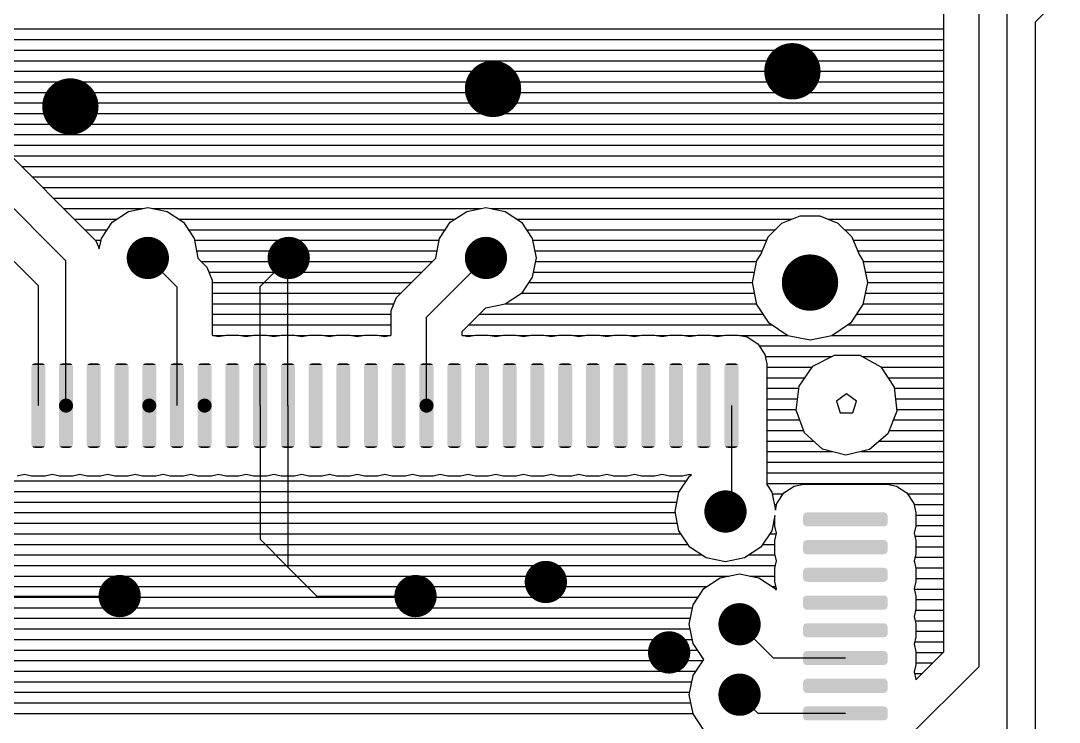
# Model space of a CAD drawing. Extents: x 295 to 953, y 10 to 290.
# Drawn here: x 776.16 to 817.35, y 165.14 to 192.96 of the extents above; entities that cross this region are included whole.
import ezdxf

# ---------------------------------------------------------------- set-up
doc = ezdxf.new("R2010")
doc.units = 0
doc.header["$LTSCALE"] = 5
doc.header["$MEASUREMENT"] = 0
doc.layers.get('0').update_dxf_attribs({"linetype": 'CONTINUOUS', "lineweight": 25})

msp = doc.modelspace()

# ---------------------------------------------------------------- linework, layer by layer
for p, q in [((812.774, 167.93), (812.774, 207.728)), ((814.171, 167.349), (814.171, 208.002)), ((815.289, 162.878), (815.289, 200.178)), ((816.406, 192.914), (820.039, 196.546)), ((816.406, 162.32), (816.406, 192.914)), ((741.415, 192.635), (812.774, 192.635)), ((760.856, 192.215), (812.774, 192.215)), ((761.884, 191.796), (812.774, 191.796)), ((762.27, 191.377), (812.774, 191.377)), ((762.516, 190.958), (812.774, 190.958)), ((762.6, 190.539), (812.774, 190.539)), ((762.627, 190.12), (812.774, 190.12)), ((762.544, 189.701), (812.774, 189.701)), ((774.027, 189.349), (779.14, 184.236)), ((774.094, 189.282), (812.774, 189.282)), ((774.513, 188.863), (812.774, 188.863)), ((774.932, 188.444), (812.774, 188.444)), ((777.955, 183.442), (773.239, 188.164)), ((775.351, 188.024), (812.774, 188.024)), ((775.77, 187.605), (812.774, 187.605)), ((776.19, 187.186), (812.774, 187.186)), ((776.86, 182.448), (772.541, 186.767)), ((776.609, 186.767), (812.774, 186.767)), ((777.028, 186.348), (812.774, 186.348)), ((777.447, 185.929), (812.774, 185.929)), ((777.866, 185.51), (781.006, 185.51)), ((779.788, 184.968), (780.436, 185.398)), ((780.436, 185.398), (781.202, 185.549)), ((781.202, 185.549), (781.962, 185.398)), ((781.392, 185.51), (794.418, 185.51)), ((781.962, 185.398), (782.61, 184.968)), ((793.199, 184.968), (793.848, 185.398)), ((793.848, 185.398), (794.613, 185.549)), ((794.613, 185.549), (795.373, 185.398)), ((794.803, 185.51), (812.774, 185.51)), ((795.373, 185.398), (796.021, 184.968)), ((778.285, 185.091), (779.978, 185.091)), ((779.358, 184.32), (779.788, 184.968)), ((782.42, 185.091), (793.389, 185.091)), ((782.61, 184.968), (783.04, 184.32)), ((792.769, 184.32), (793.199, 184.968)), ((795.831, 185.091), (806.739, 185.091)), ((796.021, 184.968), (796.452, 184.32)), ((806.354, 184.934), (807.074, 185.23)), ((807.074, 185.23), (807.851, 185.23)), ((807.851, 185.23), (808.572, 184.934)), ((808.186, 185.091), (812.774, 185.091)), ((778.704, 184.672), (779.593, 184.672)), ((782.806, 184.672), (793.004, 184.672)), ((796.217, 184.672), (806.096, 184.672)), ((805.806, 184.387), (806.354, 184.934)), ((808.572, 184.934), (809.12, 184.387)), ((808.829, 184.672), (812.774, 184.672)), ((779.123, 184.253), (779.347, 184.253)), ((779.14, 184.236), (779.246, 183.99)), ((779.274, 183.912), (779.358, 184.32)), ((783.04, 184.32), (783.191, 183.554)), ((783.052, 184.253), (792.758, 184.253)), ((792.618, 183.554), (792.769, 184.32)), ((796.452, 184.32), (796.602, 183.554)), ((796.463, 184.253), (805.75, 184.253)), ((805.515, 183.688), (805.806, 184.387)), ((809.12, 184.387), (809.41, 183.688)), ((809.175, 184.253), (812.774, 184.253)), ((779.246, 183.99), (779.274, 183.912)), ((783.135, 183.833), (792.674, 183.833)), ((796.547, 183.833), (805.577, 183.833)), ((809.349, 183.833), (812.774, 183.833)), ((777.955, 177.698), (777.955, 183.442)), ((782.359, 182.397), (781.202, 183.554)), ((783.191, 183.554), (783.191, 183.543)), ((783.191, 183.543), (783.543, 183.191)), ((783.314, 183.414), (792.495, 183.414)), ((785.656, 182.425), (786.79, 183.554)), ((786.756, 183.029), (786.79, 183.554)), ((791.462, 182.386), (792.618, 183.543)), ((792.255, 181.201), (794.613, 183.554)), ((792.618, 183.543), (792.618, 183.554)), ((796.602, 183.554), (796.452, 182.794)), ((796.575, 183.414), (805.353, 183.414)), ((805.186, 182.576), (805.359, 183.448)), ((805.359, 183.448), (805.515, 183.688)), ((809.41, 183.688), (809.567, 183.448)), ((809.567, 183.448), (809.74, 182.576)), ((809.572, 183.414), (812.774, 183.414)), ((783.543, 183.191), (783.756, 182.677)), ((783.622, 182.995), (792.076, 182.995)), ((786.756, 177.698), (786.756, 183.029)), ((796.491, 182.995), (805.269, 182.995)), ((807.466, 183.275), (807.466, 182.576)), ((809.656, 182.995), (812.774, 182.995)), ((783.756, 182.677), (783.756, 180.486)), ((783.756, 182.576), (791.657, 182.576)), ((796.452, 182.794), (796.021, 182.146)), ((796.312, 182.576), (805.186, 182.576)), ((805.359, 181.704), (805.186, 182.576)), ((809.74, 182.576), (809.567, 181.704)), ((809.74, 182.576), (812.774, 182.576)), ((776.86, 177.698), (776.86, 182.448)), ((782.359, 177.698), (782.359, 182.397)), ((783.756, 182.157), (791.238, 182.157)), ((785.656, 177.698), (785.656, 182.425)), ((791.07, 181.989), (791.462, 182.386)), ((796.021, 182.146), (795.373, 181.716)), ((796.027, 182.157), (805.269, 182.157)), ((809.656, 182.157), (812.774, 182.157)), ((783.756, 181.738), (790.964, 181.738)), ((790.858, 181.475), (791.07, 181.989)), ((795.373, 181.716), (794.613, 181.559)), ((795.412, 181.738), (805.353, 181.738)), ((805.851, 180.967), (805.359, 181.704)), ((809.567, 181.704), (809.075, 180.967)), ((809.572, 181.738), (812.774, 181.738)), ((783.756, 181.319), (790.858, 181.319)), ((790.858, 180.922), (790.858, 181.475)), ((794.596, 181.565), (793.652, 180.62)), ((794.351, 181.319), (805.616, 181.319)), ((794.613, 181.559), (794.596, 181.565)), ((809.31, 181.319), (812.774, 181.319)), ((783.756, 180.9), (790.858, 180.9)), ((790.858, 180.486), (790.858, 180.922)), ((792.255, 177.698), (792.255, 181.201)), ((793.931, 180.9), (805.951, 180.9)), ((806.588, 180.469), (805.851, 180.967)), ((809.075, 180.967), (808.337, 180.469)), ((808.974, 180.9), (812.774, 180.9)), ((783.756, 180.486), (784.007, 180.436)), ((783.778, 180.481), (784.236, 180.481)), ((784.007, 180.436), (784.292, 180.492)), ((784.292, 180.492), (784.817, 180.492)), ((784.817, 180.492), (785.108, 180.436)), ((784.873, 180.481), (785.337, 180.481)), ((785.108, 180.436), (785.393, 180.492)), ((785.393, 180.492), (785.918, 180.492)), ((785.918, 180.492), (786.203, 180.436)), ((785.974, 180.481), (786.438, 180.481)), ((786.203, 180.436), (786.494, 180.492)), ((786.494, 180.492), (787.019, 180.492)), ((787.019, 180.492), (787.304, 180.436)), ((787.075, 180.481), (787.533, 180.481)), ((787.304, 180.436), (787.589, 180.492)), ((787.589, 180.492), (788.12, 180.492)), ((788.12, 180.492), (788.405, 180.436)), ((788.176, 180.481), (788.634, 180.481)), ((788.405, 180.436), (788.69, 180.492)), ((788.69, 180.492), (789.221, 180.492)), ((789.221, 180.492), (789.506, 180.436)), ((789.277, 180.481), (789.735, 180.481)), ((789.506, 180.436), (789.791, 180.492)), ((789.791, 180.492), (790.316, 180.492)), ((790.316, 180.492), (790.607, 180.436)), ((790.372, 180.481), (790.836, 180.481)), ((790.607, 180.436), (790.858, 180.486)), ((793.652, 180.62), (793.652, 180.486)), ((793.652, 180.486), (793.903, 180.436)), ((793.674, 180.481), (794.133, 180.481)), ((793.903, 180.436), (794.188, 180.492)), ((794.188, 180.492), (794.719, 180.492)), ((794.719, 180.492), (795.004, 180.436)), ((794.775, 180.481), (795.233, 180.481)), ((795.004, 180.436), (795.289, 180.492)), ((795.289, 180.492), (795.815, 180.492)), ((795.815, 180.492), (796.105, 180.436)), ((795.87, 180.481), (796.334, 180.481)), ((796.105, 180.436), (796.39, 180.492)), ((796.39, 180.492), (796.915, 180.492)), ((796.915, 180.492), (797.2, 180.436)), ((796.971, 180.481), (797.435, 180.481)), ((797.2, 180.436), (797.491, 180.492)), ((797.491, 180.492), (798.016, 180.492)), ((798.016, 180.492), (798.301, 180.436)), ((798.072, 180.481), (798.53, 180.481)), ((798.301, 180.436), (798.586, 180.492)), ((798.586, 180.492), (799.117, 180.492)), ((799.117, 180.492), (799.402, 180.436)), ((799.173, 180.481), (799.631, 180.481)), ((799.402, 180.436), (799.687, 180.492)), ((799.687, 180.492), (800.218, 180.492)), ((800.218, 180.492), (800.503, 180.436)), ((800.274, 180.481), (800.732, 180.481)), ((800.503, 180.436), (800.788, 180.492)), ((800.788, 180.492), (801.313, 180.492)), ((801.313, 180.492), (801.604, 180.436)), ((801.369, 180.481), (801.833, 180.481)), ((801.604, 180.436), (801.889, 180.492)), ((801.889, 180.492), (802.414, 180.492)), ((802.414, 180.492), (802.699, 180.436)), ((802.47, 180.481), (802.934, 180.481)), ((802.699, 180.436), (802.99, 180.492)), ((802.99, 180.492), (803.515, 180.492)), ((803.515, 180.492), (803.8, 180.436)), ((803.571, 180.481), (804.029, 180.481)), ((803.8, 180.436), (804.085, 180.492)), ((804.085, 180.492), (804.616, 180.492)), ((804.616, 180.492), (804.979, 180.419)), ((804.672, 180.481), (806.577, 180.481)), ((804.979, 180.419), (805.398, 180.145)), ((807.466, 180.296), (806.588, 180.469)), ((808.337, 180.469), (807.466, 180.296)), ((808.348, 180.481), (812.774, 180.481)), ((805.398, 180.145), (805.677, 179.726)), ((805.448, 180.062), (812.774, 180.062)), ((805.677, 179.726), (805.75, 179.357)), ((805.694, 179.642), (808.321, 179.642)), ((807.583, 179.257), (808.432, 179.704)), ((808.432, 179.704), (809.22, 179.704)), ((809.22, 179.704), (809.237, 179.698)), ((809.237, 179.698), (809.438, 179.693)), ((809.438, 179.693), (810.276, 179.229)), ((809.522, 179.642), (812.774, 179.642)), ((805.75, 179.357), (805.75, 177.977)), ((805.75, 179.223), (807.561, 179.223)), ((807.035, 178.469), (807.583, 179.257)), ((810.276, 179.229), (810.807, 178.43)), ((810.282, 179.223), (812.774, 179.223)), ((805.75, 178.804), (807.27, 178.804)), ((810.561, 178.804), (812.774, 178.804)), ((805.75, 178.385), (807.024, 178.385)), ((806.912, 177.513), (807.035, 178.469)), ((810.807, 178.43), (810.908, 177.474)), ((810.813, 178.385), (812.774, 178.385)), ((805.75, 177.977), (805.75, 174.568)), ((805.75, 177.966), (806.968, 177.966)), ((808.913, 178.167), (808.516, 177.877)), ((809.315, 177.877), (808.913, 178.167)), ((810.857, 177.966), (812.774, 177.966)), ((785.656, 177.698), (785.656, 172.395)), ((786.756, 177.698), (786.756, 171.294)), ((804.353, 177.698), (804.353, 173.736)), ((805.75, 177.547), (806.918, 177.547)), ((808.516, 177.877), (808.667, 177.407)), ((809.159, 177.407), (809.315, 177.877)), ((810.902, 177.547), (812.774, 177.547)), ((805.75, 177.128), (807.058, 177.128)), ((807.248, 176.614), (806.912, 177.513)), ((808.667, 177.407), (809.159, 177.407)), ((810.908, 177.474), (810.556, 176.58)), ((810.774, 177.128), (812.774, 177.128)), ((805.75, 176.709), (807.214, 176.709)), ((810.606, 176.709), (812.774, 176.709)), ((805.75, 176.29), (807.611, 176.29)), ((807.963, 175.971), (807.248, 176.614)), ((810.556, 176.58), (809.829, 175.954)), ((810.22, 176.29), (812.774, 176.29)), ((808.89, 175.736), (807.963, 175.971)), ((809.829, 175.954), (808.89, 175.736)), ((805.75, 175.871), (808.354, 175.871)), ((809.483, 175.871), (812.774, 175.871)), ((805.75, 175.451), (812.774, 175.451)), ((758.04, 174.708), (802.57, 174.708)), ((776.307, 174.96), (776.022, 174.904)), ((776.592, 174.904), (776.307, 174.96)), ((777.123, 174.904), (776.592, 174.904)), ((777.408, 174.96), (777.123, 174.904)), ((777.693, 174.904), (777.408, 174.96)), ((778.224, 174.904), (777.693, 174.904)), ((778.509, 174.96), (778.224, 174.904)), ((778.794, 174.904), (778.509, 174.96)), ((779.319, 174.904), (778.794, 174.904)), ((779.609, 174.96), (779.319, 174.904)), ((779.894, 174.904), (779.609, 174.96)), ((780.42, 174.904), (779.894, 174.904)), ((780.705, 174.96), (780.42, 174.904)), ((780.995, 174.904), (780.705, 174.96)), ((781.52, 174.904), (780.995, 174.904)), ((781.805, 174.96), (781.52, 174.904)), ((782.09, 174.904), (781.805, 174.96)), ((782.621, 174.904), (782.09, 174.904)), ((782.906, 174.96), (782.621, 174.904)), ((783.191, 174.904), (782.906, 174.96)), ((783.722, 174.904), (783.191, 174.904)), ((784.007, 174.96), (783.722, 174.904)), ((784.292, 174.904), (784.007, 174.96)), ((784.817, 174.904), (784.292, 174.904)), ((785.108, 174.96), (784.817, 174.904)), ((785.393, 174.904), (785.108, 174.96)), ((785.918, 174.904), (785.393, 174.904)), ((786.203, 174.96), (785.918, 174.904)), ((786.494, 174.904), (786.203, 174.96)), ((787.019, 174.904), (786.494, 174.904)), ((787.304, 174.96), (787.019, 174.904)), ((787.589, 174.904), (787.304, 174.96)), ((788.12, 174.904), (787.589, 174.904)), ((788.405, 174.96), (788.12, 174.904)), ((788.69, 174.904), (788.405, 174.96)), ((789.221, 174.904), (788.69, 174.904)), ((789.506, 174.96), (789.221, 174.904)), ((789.791, 174.904), (789.506, 174.96)), ((790.316, 174.904), (789.791, 174.904)), ((790.607, 174.96), (790.316, 174.904)), ((790.892, 174.904), (790.607, 174.96)), ((791.417, 174.904), (790.892, 174.904)), ((791.702, 174.96), (791.417, 174.904)), ((791.992, 174.904), (791.702, 174.96)), ((792.518, 174.904), (791.992, 174.904)), ((792.803, 174.96), (792.518, 174.904)), ((793.088, 174.904), (792.803, 174.96)), ((793.618, 174.904), (793.088, 174.904)), ((793.903, 174.96), (793.618, 174.904)), ((794.188, 174.904), (793.903, 174.96)), ((794.719, 174.904), (794.188, 174.904)), ((795.004, 174.96), (794.719, 174.904)), ((795.289, 174.904), (795.004, 174.96)), ((795.815, 174.904), (795.289, 174.904)), ((796.105, 174.96), (795.815, 174.904)), ((796.39, 174.904), (796.105, 174.96)), ((796.915, 174.904), (796.39, 174.904)), ((797.2, 174.96), (796.915, 174.904)), ((797.491, 174.904), (797.2, 174.96)), ((798.016, 174.904), (797.491, 174.904)), ((798.301, 174.96), (798.016, 174.904)), ((798.586, 174.904), (798.301, 174.96)), ((799.117, 174.904), (798.586, 174.904)), ((799.402, 174.96), (799.117, 174.904)), ((799.687, 174.904), (799.402, 174.96)), ((800.218, 174.904), (799.687, 174.904)), ((800.503, 174.96), (800.218, 174.904)), ((800.788, 174.904), (800.503, 174.96)), ((801.313, 174.904), (800.788, 174.904)), ((801.604, 174.96), (801.313, 174.904)), ((801.889, 174.904), (801.604, 174.96)), ((802.414, 174.904), (801.889, 174.904)), ((802.269, 174.261), (802.699, 174.909)), ((802.699, 174.96), (802.414, 174.904)), ((802.766, 174.948), (802.699, 174.96)), ((802.699, 174.909), (802.766, 174.948)), ((805.75, 175.032), (812.774, 175.032)), ((763.7, 174.289), (802.291, 174.289)), ((802.118, 173.496), (802.269, 174.261)), ((805.75, 174.613), (812.774, 174.613)), ((805.75, 174.568), (805.951, 174.261)), ((805.951, 174.261), (806.091, 173.551)), ((806.147, 173.814), (806.421, 174.233)), ((806.421, 174.233), (806.84, 174.507)), ((806.84, 174.507), (807.203, 174.58)), ((807.203, 174.58), (810.528, 174.58)), ((810.528, 174.58), (810.891, 174.507)), ((810.891, 174.507), (811.31, 174.233)), ((811.31, 174.233), (811.589, 173.814)), ((764.03, 173.87), (802.19, 173.87)), ((805.962, 174.194), (806.398, 174.194)), ((811.332, 174.194), (812.774, 174.194)), ((764.136, 173.451), (802.123, 173.451)), ((802.269, 172.736), (802.118, 173.496)), ((804.353, 173.736), (804.113, 173.496)), ((806.046, 173.775), (806.136, 173.775)), ((806.091, 173.551), (806.147, 173.814)), ((811.589, 173.814), (811.662, 173.445)), ((811.595, 173.775), (812.774, 173.775)), ((811.662, 173.445), (811.662, 172.92)), ((764.142, 173.032), (802.207, 173.032)), ((806.074, 173.334), (805.951, 172.736)), ((806.013, 173.032), (806.074, 173.032)), ((806.074, 172.92), (806.074, 173.334)), ((811.662, 173.356), (812.774, 173.356)), ((764.086, 172.613), (802.347, 172.613)), ((802.699, 172.087), (802.269, 172.736)), ((805.951, 172.736), (805.521, 172.087)), ((805.873, 172.613), (806.124, 172.613)), ((806.13, 172.635), (806.074, 172.92)), ((806.074, 172.35), (806.13, 172.635)), ((811.662, 172.92), (811.601, 172.635)), ((811.601, 172.635), (811.662, 172.35)), ((811.662, 172.937), (812.774, 172.937)), ((764.142, 172.194), (802.626, 172.194)), ((785.656, 172.395), (786.756, 171.294)), ((805.594, 172.194), (806.074, 172.194)), ((806.074, 171.819), (806.074, 172.35)), ((811.629, 172.518), (812.774, 172.518)), ((811.662, 172.35), (811.662, 171.819)), ((764.131, 171.774), (803.163, 171.774)), ((803.347, 171.657), (802.699, 172.087)), ((805.521, 172.087), (804.873, 171.657)), ((805.057, 171.774), (806.08, 171.774)), ((806.13, 171.534), (806.074, 171.819)), ((811.662, 171.819), (811.601, 171.534)), ((811.662, 172.099), (812.774, 172.099)), ((764.119, 171.355), (806.096, 171.355)), ((804.113, 171.501), (803.347, 171.657)), ((804.873, 171.657), (804.113, 171.501)), ((806.074, 171.249), (806.13, 171.534)), ((811.601, 171.534), (811.662, 171.249)), ((811.634, 171.68), (812.774, 171.68)), ((764.142, 170.936), (804.252, 170.936)), ((786.756, 171.294), (787.908, 170.143)), ((803.906, 170.869), (804.672, 171.02)), ((804.672, 171.02), (805.432, 170.869)), ((805.085, 170.936), (806.074, 170.936)), ((806.074, 170.724), (806.074, 171.249)), ((811.657, 171.26), (812.774, 171.26)), ((811.662, 171.249), (811.662, 170.724)), ((803.258, 170.439), (803.906, 170.869)), ((805.432, 170.869), (806.08, 170.439)), ((806.13, 170.433), (806.074, 170.724)), ((811.662, 170.724), (811.601, 170.433)), ((811.662, 170.841), (812.774, 170.841)), ((764.097, 170.517), (803.381, 170.517)), ((775.759, 170.143), (780.084, 170.143)), ((787.908, 170.143), (791.819, 170.143)), ((802.828, 169.791), (803.258, 170.439)), ((805.957, 170.517), (806.113, 170.517)), ((806.08, 170.439), (806.119, 170.377)), ((806.119, 170.377), (806.13, 170.433)), ((811.601, 170.433), (811.662, 170.148)), ((811.606, 170.422), (812.774, 170.422)), ((811.662, 170.148), (811.662, 169.623)), ((764.142, 170.098), (803.034, 170.098)), ((802.677, 169.025), (802.828, 169.791)), ((811.662, 170.003), (812.774, 170.003)), ((764.142, 169.679), (802.805, 169.679)), ((811.662, 169.623), (811.601, 169.333)), ((811.601, 169.333), (811.662, 169.048)), ((811.651, 169.584), (812.774, 169.584)), ((764.097, 169.26), (802.721, 169.26)), ((802.828, 168.265), (802.677, 169.025)), ((806.013, 167.684), (804.672, 169.025)), ((811.634, 169.165), (812.774, 169.165)), ((811.662, 169.048), (811.662, 168.522)), ((764.142, 168.841), (802.71, 168.841)), ((811.662, 168.522), (811.601, 168.237)), ((811.662, 168.746), (812.774, 168.746)), ((764.119, 168.422), (802.794, 168.422)), ((803.252, 167.628), (802.828, 168.265)), ((811.601, 168.237), (811.662, 167.947)), ((811.623, 168.327), (812.774, 168.327)), ((764.131, 168.003), (803.001, 168.003)), ((808.868, 167.684), (806.013, 167.684)), ((811.662, 167.947), (811.662, 167.421)), ((811.662, 166.818), (812.774, 167.93)), ((811.662, 167.908), (812.752, 167.908)), ((764.142, 167.583), (803.219, 167.583)), ((802.828, 166.997), (803.252, 167.628)), ((811.204, 164.387), (814.171, 167.349)), ((811.662, 167.421), (811.601, 167.136)), ((811.662, 167.489), (812.333, 167.489)), ((764.091, 167.164), (802.939, 167.164)), ((802.677, 166.231), (802.828, 166.997)), ((811.601, 167.136), (811.662, 166.851)), ((811.617, 167.069), (811.914, 167.069)), ((811.662, 166.851), (811.662, 166.818)), ((764.142, 166.745), (802.777, 166.745)), ((764.142, 166.326), (802.693, 166.326)), ((802.828, 165.471), (802.677, 166.231)), ((805.415, 165.488), (804.672, 166.231)), ((764.108, 165.907), (802.738, 165.907)), ((764.142, 165.488), (802.822, 165.488)), ((803.258, 164.823), (802.828, 165.471)), ((808.868, 165.488), (805.415, 165.488))]:
    msp.add_line(p, q)
for points, const_width in [([(806.208, 190.958, 1), (807.326, 190.958, 1)], 1.118), ([(794.334, 190.26, 1), (795.451, 190.26, 1)], 1.118), ([(777.57, 189.561, 1), (778.687, 189.561, 1)], 1.118), ([(780.783, 183.554, 1), (781.621, 183.554, 1)], 0.838), ([(786.371, 183.554, 1), (787.209, 183.554, 1)], 0.838), ([(794.194, 183.554, 1), (795.032, 183.554, 1)], 0.838), ([(806.907, 182.576, 1), (808.024, 182.576, 1)], 1.118), ([(777.816, 177.698, 1), (778.095, 177.698, 1)], 0.279), ([(781.118, 177.698, 1), (781.398, 177.698, 1)], 0.279), ([(783.314, 177.698, 1), (783.594, 177.698, 1)], 0.279), ([(792.115, 177.698, 1), (792.395, 177.698, 1)], 0.279), ([(792.115, 177.698, 1), (792.395, 177.698, 1)], 0.279), ([(803.694, 173.496, 1), (804.532, 173.496, 1)], 0.838), ([(796.569, 170.702, 1), (797.407, 170.702, 1)], 0.838), ([(779.665, 170.143, 1), (780.503, 170.143, 1)], 0.838), ([(791.4, 170.143, 1), (792.238, 170.143, 1)], 0.838), ([(804.252, 169.025, 1), (805.091, 169.025, 1)], 0.838), ([(801.458, 167.908, 1), (802.297, 167.908, 1)], 0.838), ([(804.252, 166.231, 1), (805.091, 166.231, 1)], 0.838)]:
    msp.add_lwpolyline(points, format="xyb", close=True, dxfattribs=dict(const_width=const_width))
for points in [[(776.581, 179.234), (776.594, 179.293), (777.139, 179.234), (777.122, 179.293)], [(776.581, 176.161), (776.581, 179.234), (777.139, 176.161), (777.139, 179.234)], [(776.594, 179.293), (776.608, 179.31), (777.122, 179.293), (777.118, 179.31)], [(776.608, 179.31), (776.645, 179.352), (777.118, 179.31), (777.069, 179.352)], [(776.645, 179.352), (776.676, 179.361), (777.069, 179.352), (777.059, 179.361)], [(776.676, 179.361), (776.72, 179.374), (777.059, 179.361), (777, 179.374)], [(777.676, 179.234), (777.689, 179.293), (778.235, 179.234), (778.218, 179.293)], [(777.676, 176.161), (777.676, 179.234), (778.235, 176.161), (778.235, 179.234)], [(777.689, 179.293), (777.703, 179.31), (778.218, 179.293), (778.213, 179.31)], [(777.703, 179.31), (777.741, 179.352), (778.213, 179.31), (778.164, 179.352)], [(777.741, 179.352), (777.771, 179.361), (778.164, 179.352), (778.154, 179.361)], [(777.771, 179.361), (777.816, 179.374), (778.154, 179.361), (778.095, 179.374)], [(778.777, 179.234), (778.79, 179.293), (779.336, 179.234), (779.318, 179.293)], [(778.777, 176.161), (778.777, 179.234), (779.336, 176.161), (779.336, 179.234)], [(778.79, 179.293), (778.804, 179.31), (779.318, 179.293), (779.314, 179.31)], [(778.804, 179.31), (778.841, 179.352), (779.314, 179.31), (779.265, 179.352)], [(778.841, 179.352), (778.872, 179.361), (779.265, 179.352), (779.255, 179.361)], [(778.872, 179.361), (778.916, 179.374), (779.255, 179.361), (779.196, 179.374)], [(779.878, 179.234), (779.891, 179.293), (780.436, 179.234), (780.419, 179.293)], [(779.878, 176.161), (779.878, 179.234), (780.436, 176.161), (780.436, 179.234)], [(779.891, 179.293), (779.905, 179.31), (780.419, 179.293), (780.414, 179.31)], [(779.905, 179.31), (779.942, 179.352), (780.414, 179.31), (780.366, 179.352)], [(779.942, 179.352), (779.973, 179.361), (780.366, 179.352), (780.356, 179.361)], [(779.973, 179.361), (780.017, 179.374), (780.356, 179.361), (780.297, 179.374)], [(780.978, 179.234), (780.991, 179.293), (781.537, 179.234), (781.52, 179.293)], [(780.978, 176.161), (780.978, 179.234), (781.537, 176.161), (781.537, 179.234)], [(780.991, 179.293), (781.006, 179.31), (781.52, 179.293), (781.515, 179.31)], [(781.006, 179.31), (781.043, 179.352), (781.515, 179.31), (781.467, 179.352)], [(781.043, 179.352), (781.073, 179.361), (781.467, 179.352), (781.456, 179.361)], [(781.073, 179.361), (781.118, 179.374), (781.456, 179.361), (781.398, 179.374)], [(782.079, 179.234), (782.092, 179.293), (782.638, 179.234), (782.621, 179.293)], [(782.079, 176.161), (782.079, 179.234), (782.638, 176.161), (782.638, 179.234)], [(782.092, 179.293), (782.106, 179.31), (782.621, 179.293), (782.616, 179.31)], [(782.106, 179.31), (782.144, 179.352), (782.616, 179.31), (782.567, 179.352)], [(782.144, 179.352), (782.174, 179.361), (782.567, 179.352), (782.557, 179.361)], [(782.174, 179.361), (782.219, 179.374), (782.557, 179.361), (782.498, 179.374)], [(783.175, 179.234), (783.188, 179.293), (783.733, 179.234), (783.716, 179.293)], [(783.175, 176.161), (783.175, 179.234), (783.733, 176.161), (783.733, 179.234)], [(783.188, 179.293), (783.202, 179.31), (783.716, 179.293), (783.711, 179.31)], [(783.202, 179.31), (783.239, 179.352), (783.711, 179.31), (783.663, 179.352)], [(783.239, 179.352), (783.269, 179.361), (783.663, 179.352), (783.653, 179.361)], [(783.269, 179.361), (783.314, 179.374), (783.653, 179.361), (783.594, 179.374)], [(784.275, 179.234), (784.288, 179.293), (784.834, 179.234), (784.817, 179.293)], [(784.275, 176.161), (784.275, 179.234), (784.834, 176.161), (784.834, 179.234)], [(784.288, 179.293), (784.303, 179.31), (784.817, 179.293), (784.812, 179.31)], [(784.303, 179.31), (784.34, 179.352), (784.812, 179.31), (784.764, 179.352)], [(784.34, 179.352), (784.37, 179.361), (784.764, 179.352), (784.753, 179.361)], [(784.37, 179.361), (784.415, 179.374), (784.753, 179.361), (784.694, 179.374)], [(785.376, 179.234), (785.389, 179.293), (785.935, 179.234), (785.918, 179.293)], [(785.376, 176.161), (785.376, 179.234), (785.935, 176.161), (785.935, 179.234)], [(785.389, 179.293), (785.403, 179.31), (785.918, 179.293), (785.913, 179.31)], [(785.403, 179.31), (785.441, 179.352), (785.913, 179.31), (785.864, 179.352)], [(785.441, 179.352), (785.471, 179.361), (785.864, 179.352), (785.854, 179.361)], [(785.471, 179.361), (785.516, 179.374), (785.854, 179.361), (785.795, 179.374)], [(786.477, 179.234), (786.49, 179.293), (787.036, 179.234), (787.019, 179.293)], [(786.477, 176.161), (786.477, 179.234), (787.036, 176.161), (787.036, 179.234)], [(786.49, 179.293), (786.504, 179.31), (787.019, 179.293), (787.014, 179.31)], [(786.504, 179.31), (786.542, 179.352), (787.014, 179.31), (786.965, 179.352)], [(786.542, 179.352), (786.572, 179.361), (786.965, 179.352), (786.955, 179.361)], [(786.572, 179.361), (786.617, 179.374), (786.955, 179.361), (786.896, 179.374)], [(787.578, 179.234), (787.591, 179.293), (788.137, 179.234), (788.119, 179.293)], [(787.578, 176.161), (787.578, 179.234), (788.137, 176.161), (788.137, 179.234)], [(787.591, 179.293), (787.605, 179.31), (788.119, 179.293), (788.115, 179.31)], [(787.605, 179.31), (787.642, 179.352), (788.115, 179.31), (788.066, 179.352)], [(787.642, 179.352), (787.673, 179.361), (788.066, 179.352), (788.056, 179.361)], [(787.673, 179.361), (787.718, 179.374), (788.056, 179.361), (787.997, 179.374)], [(788.673, 179.234), (788.686, 179.293), (789.232, 179.234), (789.215, 179.293)], [(788.673, 176.161), (788.673, 179.234), (789.232, 176.161), (789.232, 179.234)], [(788.686, 179.293), (788.7, 179.31), (789.215, 179.293), (789.21, 179.31)], [(788.7, 179.31), (788.738, 179.352), (789.21, 179.31), (789.161, 179.352)], [(788.738, 179.352), (788.768, 179.361), (789.161, 179.352), (789.151, 179.361)], [(788.768, 179.361), (788.813, 179.374), (789.151, 179.361), (789.092, 179.374)], [(789.774, 179.234), (789.787, 179.293), (790.333, 179.234), (790.316, 179.293)], [(789.774, 176.161), (789.774, 179.234), (790.333, 176.161), (790.333, 179.234)], [(789.787, 179.293), (789.801, 179.31), (790.316, 179.293), (790.311, 179.31)], [(789.801, 179.31), (789.839, 179.352), (790.311, 179.31), (790.262, 179.352)], [(789.839, 179.352), (789.869, 179.361), (790.262, 179.352), (790.252, 179.361)], [(789.869, 179.361), (789.914, 179.374), (790.252, 179.361), (790.193, 179.374)], [(790.875, 179.234), (790.888, 179.293), (791.434, 179.234), (791.416, 179.293)], [(790.875, 176.161), (790.875, 179.234), (791.434, 176.161), (791.434, 179.234)], [(790.888, 179.293), (790.902, 179.31), (791.416, 179.293), (791.412, 179.31)], [(790.902, 179.31), (790.939, 179.352), (791.412, 179.31), (791.363, 179.352)], [(790.939, 179.352), (790.97, 179.361), (791.363, 179.352), (791.353, 179.361)], [(790.97, 179.361), (791.014, 179.374), (791.353, 179.361), (791.294, 179.374)], [(791.976, 179.234), (791.989, 179.293), (792.534, 179.234), (792.517, 179.293)], [(791.976, 176.161), (791.976, 179.234), (792.534, 176.161), (792.534, 179.234)], [(791.989, 179.293), (792.003, 179.31), (792.517, 179.293), (792.513, 179.31)], [(792.003, 179.31), (792.04, 179.352), (792.513, 179.31), (792.464, 179.352)], [(792.04, 179.352), (792.071, 179.361), (792.464, 179.352), (792.454, 179.361)], [(792.071, 179.361), (792.115, 179.374), (792.454, 179.361), (792.395, 179.374)], [(793.076, 179.234), (793.09, 179.293), (793.635, 179.234), (793.618, 179.293)], [(793.076, 176.161), (793.076, 179.234), (793.635, 176.161), (793.635, 179.234)], [(793.09, 179.293), (793.104, 179.31), (793.618, 179.293), (793.613, 179.31)], [(793.104, 179.31), (793.141, 179.352), (793.613, 179.31), (793.565, 179.352)], [(793.141, 179.352), (793.171, 179.361), (793.565, 179.352), (793.554, 179.361)], [(793.171, 179.361), (793.216, 179.374), (793.554, 179.361), (793.496, 179.374)], [(794.172, 179.234), (794.185, 179.293), (794.731, 179.234), (794.713, 179.293)], [(794.172, 176.161), (794.172, 179.234), (794.731, 176.161), (794.731, 179.234)], [(794.185, 179.293), (794.199, 179.31), (794.713, 179.293), (794.709, 179.31)], [(794.199, 179.31), (794.236, 179.352), (794.709, 179.31), (794.66, 179.352)], [(794.236, 179.352), (794.267, 179.361), (794.66, 179.352), (794.65, 179.361)], [(794.267, 179.361), (794.311, 179.374), (794.65, 179.361), (794.591, 179.374)], [(795.273, 179.234), (795.286, 179.293), (795.831, 179.234), (795.814, 179.293)], [(795.273, 176.161), (795.273, 179.234), (795.831, 176.161), (795.831, 179.234)], [(795.286, 179.293), (795.3, 179.31), (795.814, 179.293), (795.809, 179.31)], [(795.3, 179.31), (795.337, 179.352), (795.809, 179.31), (795.761, 179.352)], [(795.337, 179.352), (795.367, 179.361), (795.761, 179.352), (795.751, 179.361)], [(795.367, 179.361), (795.412, 179.374), (795.751, 179.361), (795.692, 179.374)], [(796.373, 179.234), (796.386, 179.293), (796.932, 179.234), (796.915, 179.293)], [(796.373, 176.161), (796.373, 179.234), (796.932, 176.161), (796.932, 179.234)], [(796.386, 179.293), (796.401, 179.31), (796.915, 179.293), (796.91, 179.31)], [(796.401, 179.31), (796.438, 179.352), (796.91, 179.31), (796.862, 179.352)], [(796.438, 179.352), (796.468, 179.361), (796.862, 179.352), (796.851, 179.361)], [(796.468, 179.361), (796.513, 179.374), (796.851, 179.361), (796.792, 179.374)], [(797.474, 179.234), (797.487, 179.293), (798.033, 179.234), (798.016, 179.293)], [(797.474, 176.161), (797.474, 179.234), (798.033, 176.161), (798.033, 179.234)], [(797.487, 179.293), (797.501, 179.31), (798.016, 179.293), (798.011, 179.31)], [(797.501, 179.31), (797.539, 179.352), (798.011, 179.31), (797.962, 179.352)], [(797.539, 179.352), (797.569, 179.361), (797.962, 179.352), (797.952, 179.361)], [(797.569, 179.361), (797.614, 179.374), (797.952, 179.361), (797.893, 179.374)], [(798.575, 179.234), (798.588, 179.293), (799.134, 179.234), (799.117, 179.293)], [(798.575, 176.161), (798.575, 179.234), (799.134, 176.161), (799.134, 179.234)], [(798.588, 179.293), (798.602, 179.31), (799.117, 179.293), (799.112, 179.31)], [(798.602, 179.31), (798.64, 179.352), (799.112, 179.31), (799.063, 179.352)], [(798.64, 179.352), (798.67, 179.361), (799.063, 179.352), (799.053, 179.361)], [(798.67, 179.361), (798.715, 179.374), (799.053, 179.361), (798.994, 179.374)], [(799.67, 179.234), (799.683, 179.293), (800.229, 179.234), (800.212, 179.293)], [(799.67, 176.161), (799.67, 179.234), (800.229, 176.161), (800.229, 179.234)], [(799.683, 179.293), (799.697, 179.31), (800.212, 179.293), (800.207, 179.31)], [(799.697, 179.31), (799.735, 179.352), (800.207, 179.31), (800.158, 179.352)], [(799.735, 179.352), (799.765, 179.361), (800.158, 179.352), (800.148, 179.361)], [(799.765, 179.361), (799.81, 179.374), (800.148, 179.361), (800.089, 179.374)], [(800.771, 179.234), (800.784, 179.293), (801.33, 179.234), (801.313, 179.293)], [(800.771, 176.161), (800.771, 179.234), (801.33, 176.161), (801.33, 179.234)], [(800.784, 179.293), (800.798, 179.31), (801.313, 179.293), (801.308, 179.31)], [(800.798, 179.31), (800.836, 179.352), (801.308, 179.31), (801.259, 179.352)], [(800.836, 179.352), (800.866, 179.361), (801.259, 179.352), (801.249, 179.361)], [(800.866, 179.361), (800.911, 179.374), (801.249, 179.361), (801.19, 179.374)], [(801.872, 179.234), (801.885, 179.293), (802.431, 179.234), (802.414, 179.293)], [(801.872, 176.161), (801.872, 179.234), (802.431, 176.161), (802.431, 179.234)], [(801.885, 179.293), (801.899, 179.31), (802.414, 179.293), (802.409, 179.31)], [(801.899, 179.31), (801.937, 179.352), (802.409, 179.31), (802.36, 179.352)], [(801.937, 179.352), (801.967, 179.361), (802.36, 179.352), (802.35, 179.361)], [(801.967, 179.361), (802.012, 179.374), (802.35, 179.361), (802.291, 179.374)], [(802.973, 179.234), (802.986, 179.293), (803.532, 179.234), (803.514, 179.293)], [(802.973, 176.161), (802.973, 179.234), (803.532, 176.161), (803.532, 179.234)], [(802.986, 179.293), (803, 179.31), (803.514, 179.293), (803.51, 179.31)], [(803, 179.31), (803.037, 179.352), (803.51, 179.31), (803.461, 179.352)], [(803.037, 179.352), (803.068, 179.361), (803.461, 179.352), (803.451, 179.361)], [(803.068, 179.361), (803.113, 179.374), (803.451, 179.361), (803.392, 179.374)], [(804.074, 179.234), (804.087, 179.293), (804.632, 179.234), (804.615, 179.293)], [(804.074, 176.161), (804.074, 179.234), (804.632, 176.161), (804.632, 179.234)], [(804.087, 179.293), (804.101, 179.31), (804.615, 179.293), (804.611, 179.31)], [(804.101, 179.31), (804.138, 179.352), (804.611, 179.31), (804.562, 179.352)], [(804.138, 179.352), (804.169, 179.361), (804.562, 179.352), (804.552, 179.361)], [(804.169, 179.361), (804.213, 179.374), (804.552, 179.361), (804.493, 179.374)], [(776.598, 176.102), (776.581, 176.161), (777.126, 176.102), (777.139, 176.161)], [(776.603, 176.086), (776.598, 176.102), (777.112, 176.086), (777.126, 176.102)], [(776.651, 176.043), (776.603, 176.086), (777.075, 176.043), (777.112, 176.086)], [(776.661, 176.034), (776.651, 176.043), (777.045, 176.034), (777.075, 176.043)], [(776.72, 176.021), (776.661, 176.034), (777, 176.021), (777.045, 176.034)], [(777.693, 176.102), (777.676, 176.161), (778.222, 176.102), (778.235, 176.161)], [(777.698, 176.086), (777.693, 176.102), (778.208, 176.086), (778.222, 176.102)], [(777.747, 176.043), (777.698, 176.086), (778.17, 176.043), (778.208, 176.086)], [(777.757, 176.034), (777.747, 176.043), (778.14, 176.034), (778.17, 176.043)], [(777.816, 176.021), (777.757, 176.034), (778.095, 176.021), (778.14, 176.034)], [(778.794, 176.102), (778.777, 176.161), (779.323, 176.102), (779.336, 176.161)], [(778.799, 176.086), (778.794, 176.102), (779.308, 176.086), (779.323, 176.102)], [(778.847, 176.043), (778.799, 176.086), (779.271, 176.043), (779.308, 176.086)], [(778.858, 176.034), (778.847, 176.043), (779.241, 176.034), (779.271, 176.043)], [(778.916, 176.021), (778.858, 176.034), (779.196, 176.021), (779.241, 176.034)], [(779.895, 176.102), (779.878, 176.161), (780.423, 176.102), (780.436, 176.161)], [(779.9, 176.086), (779.895, 176.102), (780.409, 176.086), (780.423, 176.102)], [(779.948, 176.043), (779.9, 176.086), (780.372, 176.043), (780.409, 176.086)], [(779.958, 176.034), (779.948, 176.043), (780.341, 176.034), (780.372, 176.043)], [(780.017, 176.021), (779.958, 176.034), (780.297, 176.021), (780.341, 176.034)], [(780.996, 176.102), (780.978, 176.161), (781.524, 176.102), (781.537, 176.161)], [(781, 176.086), (780.996, 176.102), (781.51, 176.086), (781.524, 176.102)], [(781.049, 176.043), (781, 176.086), (781.473, 176.043), (781.51, 176.086)], [(781.059, 176.034), (781.049, 176.043), (781.442, 176.034), (781.473, 176.043)], [(781.118, 176.021), (781.059, 176.034), (781.398, 176.021), (781.442, 176.034)], [(782.096, 176.102), (782.079, 176.161), (782.625, 176.102), (782.638, 176.161)], [(782.101, 176.086), (782.096, 176.102), (782.611, 176.086), (782.625, 176.102)], [(782.15, 176.043), (782.101, 176.086), (782.573, 176.043), (782.611, 176.086)], [(782.16, 176.034), (782.15, 176.043), (782.543, 176.034), (782.573, 176.043)], [(782.219, 176.021), (782.16, 176.034), (782.498, 176.021), (782.543, 176.034)], [(783.192, 176.102), (783.175, 176.161), (783.72, 176.102), (783.733, 176.161)], [(783.196, 176.086), (783.192, 176.102), (783.706, 176.086), (783.72, 176.102)], [(783.245, 176.043), (783.196, 176.086), (783.669, 176.043), (783.706, 176.086)], [(783.255, 176.034), (783.245, 176.043), (783.638, 176.034), (783.669, 176.043)], [(783.314, 176.021), (783.255, 176.034), (783.594, 176.021), (783.638, 176.034)], [(784.293, 176.102), (784.275, 176.161), (784.821, 176.102), (784.834, 176.161)], [(784.297, 176.086), (784.293, 176.102), (784.807, 176.086), (784.821, 176.102)], [(784.346, 176.043), (784.297, 176.086), (784.77, 176.043), (784.807, 176.086)], [(784.356, 176.034), (784.346, 176.043), (784.739, 176.034), (784.77, 176.043)], [(784.415, 176.021), (784.356, 176.034), (784.694, 176.021), (784.739, 176.034)], [(785.393, 176.102), (785.376, 176.161), (785.922, 176.102), (785.935, 176.161)], [(785.398, 176.086), (785.393, 176.102), (785.908, 176.086), (785.922, 176.102)], [(785.447, 176.043), (785.398, 176.086), (785.87, 176.043), (785.908, 176.086)], [(785.457, 176.034), (785.447, 176.043), (785.84, 176.034), (785.87, 176.043)], [(785.516, 176.021), (785.457, 176.034), (785.795, 176.021), (785.84, 176.034)], [(786.494, 176.102), (786.477, 176.161), (787.023, 176.102), (787.036, 176.161)], [(786.499, 176.086), (786.494, 176.102), (787.009, 176.086), (787.023, 176.102)], [(786.548, 176.043), (786.499, 176.086), (786.971, 176.043), (787.009, 176.086)], [(786.558, 176.034), (786.548, 176.043), (786.941, 176.034), (786.971, 176.043)], [(786.617, 176.021), (786.558, 176.034), (786.896, 176.021), (786.941, 176.034)], [(787.595, 176.102), (787.578, 176.161), (788.124, 176.102), (788.137, 176.161)], [(787.6, 176.086), (787.595, 176.102), (788.109, 176.086), (788.124, 176.102)], [(787.649, 176.043), (787.6, 176.086), (788.072, 176.043), (788.109, 176.086)], [(787.659, 176.034), (787.649, 176.043), (788.042, 176.034), (788.072, 176.043)], [(787.718, 176.021), (787.659, 176.034), (787.997, 176.021), (788.042, 176.034)], [(788.69, 176.102), (788.673, 176.161), (789.219, 176.102), (789.232, 176.161)], [(788.695, 176.086), (788.69, 176.102), (789.205, 176.086), (789.219, 176.102)], [(788.744, 176.043), (788.695, 176.086), (789.167, 176.043), (789.205, 176.086)], [(788.754, 176.034), (788.744, 176.043), (789.137, 176.034), (789.167, 176.043)], [(788.813, 176.021), (788.754, 176.034), (789.092, 176.021), (789.137, 176.034)], [(789.791, 176.102), (789.774, 176.161), (790.32, 176.102), (790.333, 176.161)], [(789.796, 176.086), (789.791, 176.102), (790.306, 176.086), (790.32, 176.102)], [(789.845, 176.043), (789.796, 176.086), (790.268, 176.043), (790.306, 176.086)], [(789.855, 176.034), (789.845, 176.043), (790.238, 176.034), (790.268, 176.043)], [(789.914, 176.021), (789.855, 176.034), (790.193, 176.021), (790.238, 176.034)], [(790.892, 176.102), (790.875, 176.161), (791.421, 176.102), (791.434, 176.161)], [(790.897, 176.086), (790.892, 176.102), (791.406, 176.086), (791.421, 176.102)], [(790.945, 176.043), (790.897, 176.086), (791.369, 176.043), (791.406, 176.086)], [(790.956, 176.034), (790.945, 176.043), (791.339, 176.034), (791.369, 176.043)], [(791.014, 176.021), (790.956, 176.034), (791.294, 176.021), (791.339, 176.034)], [(791.993, 176.102), (791.976, 176.161), (792.521, 176.102), (792.534, 176.161)], [(791.998, 176.086), (791.993, 176.102), (792.507, 176.086), (792.521, 176.102)], [(792.046, 176.043), (791.998, 176.086), (792.47, 176.043), (792.507, 176.086)], [(792.056, 176.034), (792.046, 176.043), (792.439, 176.034), (792.47, 176.043)], [(792.115, 176.021), (792.056, 176.034), (792.395, 176.021), (792.439, 176.034)], [(793.094, 176.102), (793.076, 176.161), (793.622, 176.102), (793.635, 176.161)], [(793.098, 176.086), (793.094, 176.102), (793.608, 176.086), (793.622, 176.102)], [(793.147, 176.043), (793.098, 176.086), (793.571, 176.043), (793.608, 176.086)], [(793.157, 176.034), (793.147, 176.043), (793.54, 176.034), (793.571, 176.043)], [(793.216, 176.021), (793.157, 176.034), (793.496, 176.021), (793.54, 176.034)], [(794.189, 176.102), (794.172, 176.161), (794.717, 176.102), (794.731, 176.161)], [(794.194, 176.086), (794.189, 176.102), (794.703, 176.086), (794.717, 176.102)], [(794.242, 176.043), (794.194, 176.086), (794.666, 176.043), (794.703, 176.086)], [(794.252, 176.034), (794.242, 176.043), (794.636, 176.034), (794.666, 176.043)], [(794.311, 176.021), (794.252, 176.034), (794.591, 176.021), (794.636, 176.034)], [(795.29, 176.102), (795.273, 176.161), (795.818, 176.102), (795.831, 176.161)], [(795.294, 176.086), (795.29, 176.102), (795.804, 176.086), (795.818, 176.102)], [(795.343, 176.043), (795.294, 176.086), (795.767, 176.043), (795.804, 176.086)], [(795.353, 176.034), (795.343, 176.043), (795.736, 176.034), (795.767, 176.043)], [(795.412, 176.021), (795.353, 176.034), (795.692, 176.021), (795.736, 176.034)], [(796.391, 176.102), (796.373, 176.161), (796.919, 176.102), (796.932, 176.161)], [(796.395, 176.086), (796.391, 176.102), (796.905, 176.086), (796.919, 176.102)], [(796.444, 176.043), (796.395, 176.086), (796.868, 176.043), (796.905, 176.086)], [(796.454, 176.034), (796.444, 176.043), (796.837, 176.034), (796.868, 176.043)], [(796.513, 176.021), (796.454, 176.034), (796.792, 176.021), (796.837, 176.034)], [(797.491, 176.102), (797.474, 176.161), (798.02, 176.102), (798.033, 176.161)], [(797.496, 176.086), (797.491, 176.102), (798.006, 176.086), (798.02, 176.102)], [(797.545, 176.043), (797.496, 176.086), (797.968, 176.043), (798.006, 176.086)], [(797.555, 176.034), (797.545, 176.043), (797.938, 176.034), (797.968, 176.043)], [(797.614, 176.021), (797.555, 176.034), (797.893, 176.021), (797.938, 176.034)], [(798.592, 176.102), (798.575, 176.161), (799.121, 176.102), (799.134, 176.161)], [(798.597, 176.086), (798.592, 176.102), (799.107, 176.086), (799.121, 176.102)], [(798.646, 176.043), (798.597, 176.086), (799.069, 176.043), (799.107, 176.086)], [(798.656, 176.034), (798.646, 176.043), (799.039, 176.034), (799.069, 176.043)], [(798.715, 176.021), (798.656, 176.034), (798.994, 176.021), (799.039, 176.034)], [(799.687, 176.102), (799.67, 176.161), (800.216, 176.102), (800.229, 176.161)], [(799.692, 176.086), (799.687, 176.102), (800.202, 176.086), (800.216, 176.102)], [(799.741, 176.043), (799.692, 176.086), (800.164, 176.043), (800.202, 176.086)], [(799.751, 176.034), (799.741, 176.043), (800.134, 176.034), (800.164, 176.043)], [(799.81, 176.021), (799.751, 176.034), (800.089, 176.021), (800.134, 176.034)], [(800.788, 176.102), (800.771, 176.161), (801.317, 176.102), (801.33, 176.161)], [(800.793, 176.086), (800.788, 176.102), (801.303, 176.086), (801.317, 176.102)], [(800.842, 176.043), (800.793, 176.086), (801.265, 176.043), (801.303, 176.086)], [(800.852, 176.034), (800.842, 176.043), (801.235, 176.034), (801.265, 176.043)], [(800.911, 176.021), (800.852, 176.034), (801.19, 176.021), (801.235, 176.034)], [(801.889, 176.102), (801.872, 176.161), (802.418, 176.102), (802.431, 176.161)], [(801.894, 176.086), (801.889, 176.102), (802.404, 176.086), (802.418, 176.102)], [(801.943, 176.043), (801.894, 176.086), (802.366, 176.043), (802.404, 176.086)], [(801.953, 176.034), (801.943, 176.043), (802.336, 176.034), (802.366, 176.043)], [(802.012, 176.021), (801.953, 176.034), (802.291, 176.021), (802.336, 176.034)], [(802.99, 176.102), (802.973, 176.161), (803.519, 176.102), (803.532, 176.161)], [(802.995, 176.086), (802.99, 176.102), (803.504, 176.086), (803.519, 176.102)], [(803.043, 176.043), (802.995, 176.086), (803.467, 176.043), (803.504, 176.086)], [(803.054, 176.034), (803.043, 176.043), (803.437, 176.034), (803.467, 176.043)], [(803.113, 176.021), (803.054, 176.034), (803.392, 176.021), (803.437, 176.034)], [(804.091, 176.102), (804.074, 176.161), (804.619, 176.102), (804.632, 176.161)], [(804.096, 176.086), (804.091, 176.102), (804.605, 176.086), (804.619, 176.102)], [(804.144, 176.043), (804.096, 176.086), (804.568, 176.043), (804.605, 176.086)], [(804.154, 176.034), (804.144, 176.043), (804.537, 176.034), (804.568, 176.043)], [(804.213, 176.021), (804.154, 176.034), (804.493, 176.021), (804.537, 176.034)], [(807.219, 173.397), (807.256, 173.44), (810.523, 173.397), (810.474, 173.44)], [(807.256, 173.44), (807.287, 173.449), (810.474, 173.44), (810.464, 173.449)], [(807.287, 173.449), (807.331, 173.462), (810.464, 173.449), (810.405, 173.462)], [(807.192, 173.322), (807.205, 173.381), (810.545, 173.322), (810.527, 173.381)], [(807.192, 173.043), (807.192, 173.322), (810.545, 173.043), (810.545, 173.322)], [(807.209, 172.984), (807.192, 173.043), (810.531, 172.984), (810.545, 173.043)], [(807.205, 173.381), (807.219, 173.397), (810.527, 173.381), (810.523, 173.397)], [(807.214, 172.968), (807.209, 172.984), (810.517, 172.968), (810.531, 172.984)], [(807.262, 172.925), (807.214, 172.968), (810.48, 172.925), (810.517, 172.968)], [(807.272, 172.916), (807.262, 172.925), (810.45, 172.916), (810.48, 172.925)], [(807.331, 172.903), (807.272, 172.916), (810.405, 172.903), (810.45, 172.916)], [(807.192, 172.222), (807.205, 172.28), (810.545, 172.222), (810.527, 172.28)], [(807.192, 171.942), (807.192, 172.222), (810.545, 171.942), (810.545, 172.222)], [(807.205, 172.28), (807.219, 172.297), (810.527, 172.28), (810.523, 172.297)], [(807.219, 172.297), (807.256, 172.339), (810.523, 172.297), (810.474, 172.339)], [(807.256, 172.339), (807.287, 172.348), (810.474, 172.339), (810.464, 172.348)], [(807.287, 172.348), (807.331, 172.361), (810.464, 172.348), (810.405, 172.361)], [(807.209, 171.883), (807.192, 171.942), (810.531, 171.883), (810.545, 171.942)], [(807.214, 171.867), (807.209, 171.883), (810.517, 171.867), (810.531, 171.883)], [(807.262, 171.824), (807.214, 171.867), (810.48, 171.824), (810.517, 171.867)], [(807.272, 171.815), (807.262, 171.824), (810.45, 171.815), (810.48, 171.824)], [(807.331, 171.802), (807.272, 171.815), (810.405, 171.802), (810.45, 171.815)], [(807.192, 171.126), (807.205, 171.185), (810.545, 171.126), (810.527, 171.185)], [(807.192, 170.847), (807.192, 171.126), (810.545, 170.847), (810.545, 171.126)], [(807.205, 171.185), (807.219, 171.201), (810.527, 171.185), (810.523, 171.201)], [(807.219, 171.201), (807.256, 171.244), (810.523, 171.201), (810.474, 171.244)], [(807.256, 171.244), (807.287, 171.253), (810.474, 171.244), (810.464, 171.253)], [(807.287, 171.253), (807.331, 171.266), (810.464, 171.253), (810.405, 171.266)], [(807.209, 170.788), (807.192, 170.847), (810.531, 170.788), (810.545, 170.847)], [(807.214, 170.772), (807.209, 170.788), (810.517, 170.772), (810.531, 170.788)], [(807.262, 170.729), (807.214, 170.772), (810.48, 170.729), (810.517, 170.772)], [(807.272, 170.72), (807.262, 170.729), (810.45, 170.72), (810.48, 170.729)], [(807.331, 170.707), (807.272, 170.72), (810.405, 170.707), (810.45, 170.72)], [(807.219, 170.101), (807.256, 170.143), (810.523, 170.101), (810.474, 170.143)], [(807.256, 170.143), (807.287, 170.152), (810.474, 170.143), (810.464, 170.152)], [(807.287, 170.152), (807.331, 170.165), (810.464, 170.152), (810.405, 170.165)], [(807.192, 170.025), (807.205, 170.084), (810.545, 170.025), (810.527, 170.084)], [(807.192, 169.746), (807.192, 170.025), (810.545, 169.746), (810.545, 170.025)], [(807.209, 169.687), (807.192, 169.746), (810.531, 169.687), (810.545, 169.746)], [(807.205, 170.084), (807.219, 170.101), (810.527, 170.084), (810.523, 170.101)], [(807.214, 169.671), (807.209, 169.687), (810.517, 169.671), (810.531, 169.687)], [(807.262, 169.628), (807.214, 169.671), (810.48, 169.628), (810.517, 169.671)], [(807.272, 169.619), (807.262, 169.628), (810.45, 169.619), (810.48, 169.628)], [(807.331, 169.606), (807.272, 169.619), (810.405, 169.606), (810.45, 169.619)], [(807.192, 168.925), (807.205, 168.984), (810.545, 168.925), (810.527, 168.984)], [(807.192, 168.645), (807.192, 168.925), (810.545, 168.645), (810.545, 168.925)], [(807.205, 168.984), (807.219, 169), (810.527, 168.984), (810.523, 169)], [(807.219, 169), (807.256, 169.042), (810.523, 169), (810.474, 169.042)], [(807.256, 169.042), (807.287, 169.051), (810.474, 169.042), (810.464, 169.051)], [(807.287, 169.051), (807.331, 169.064), (810.464, 169.051), (810.405, 169.064)], [(807.209, 168.586), (807.192, 168.645), (810.531, 168.586), (810.545, 168.645)], [(807.214, 168.57), (807.209, 168.586), (810.517, 168.57), (810.531, 168.586)], [(807.262, 168.527), (807.214, 168.57), (810.48, 168.527), (810.517, 168.57)], [(807.272, 168.519), (807.262, 168.527), (810.45, 168.519), (810.48, 168.527)], [(807.331, 168.506), (807.272, 168.519), (810.405, 168.506), (810.45, 168.519)], [(807.192, 167.824), (807.205, 167.883), (810.545, 167.824), (810.527, 167.883)], [(807.192, 167.544), (807.192, 167.824), (810.545, 167.544), (810.545, 167.824)], [(807.205, 167.883), (807.219, 167.899), (810.527, 167.883), (810.523, 167.899)], [(807.219, 167.899), (807.256, 167.942), (810.523, 167.899), (810.474, 167.942)], [(807.256, 167.942), (807.287, 167.95), (810.474, 167.942), (810.464, 167.95)], [(807.287, 167.95), (807.331, 167.963), (810.464, 167.95), (810.405, 167.963)], [(807.209, 167.485), (807.192, 167.544), (810.531, 167.485), (810.545, 167.544)], [(807.214, 167.469), (807.209, 167.485), (810.517, 167.469), (810.531, 167.485)], [(807.262, 167.427), (807.214, 167.469), (810.48, 167.427), (810.517, 167.469)], [(807.272, 167.418), (807.262, 167.427), (810.45, 167.418), (810.48, 167.427)], [(807.331, 167.405), (807.272, 167.418), (810.405, 167.405), (810.45, 167.418)], [(807.219, 166.798), (807.256, 166.841), (810.523, 166.798), (810.474, 166.841)], [(807.256, 166.841), (807.287, 166.85), (810.474, 166.841), (810.464, 166.85)], [(807.287, 166.85), (807.331, 166.863), (810.464, 166.85), (810.405, 166.863)], [(807.192, 166.723), (807.205, 166.782), (810.545, 166.723), (810.527, 166.782)], [(807.192, 166.444), (807.192, 166.723), (810.545, 166.444), (810.545, 166.723)], [(807.209, 166.385), (807.192, 166.444), (810.531, 166.385), (810.545, 166.444)], [(807.205, 166.782), (807.219, 166.798), (810.527, 166.782), (810.523, 166.798)], [(807.214, 166.368), (807.209, 166.385), (810.517, 166.368), (810.531, 166.385)], [(807.262, 166.326), (807.214, 166.368), (810.48, 166.326), (810.517, 166.368)], [(807.272, 166.317), (807.262, 166.326), (810.45, 166.317), (810.48, 166.326)], [(807.331, 166.304), (807.272, 166.317), (810.405, 166.304), (810.45, 166.317)], [(807.192, 165.628), (807.205, 165.687), (810.545, 165.628), (810.527, 165.687)], [(807.192, 165.348), (807.192, 165.628), (810.545, 165.348), (810.545, 165.628)], [(807.205, 165.687), (807.219, 165.703), (810.527, 165.687), (810.523, 165.703)], [(807.219, 165.703), (807.256, 165.745), (810.523, 165.703), (810.474, 165.745)], [(807.256, 165.745), (807.287, 165.754), (810.474, 165.745), (810.464, 165.754)], [(807.287, 165.754), (807.331, 165.767), (810.464, 165.754), (810.405, 165.767)], [(807.209, 165.289), (807.192, 165.348), (810.531, 165.289), (810.545, 165.348)], [(807.214, 165.273), (807.209, 165.289), (810.517, 165.273), (810.531, 165.289)], [(807.262, 165.231), (807.214, 165.273), (810.48, 165.231), (810.517, 165.273)], [(807.272, 165.222), (807.262, 165.231), (810.45, 165.222), (810.48, 165.231)], [(807.331, 165.209), (807.272, 165.222), (810.405, 165.209), (810.45, 165.222)]]:
    msp.add_solid(points)

doc.saveas('drawing.dxf')
